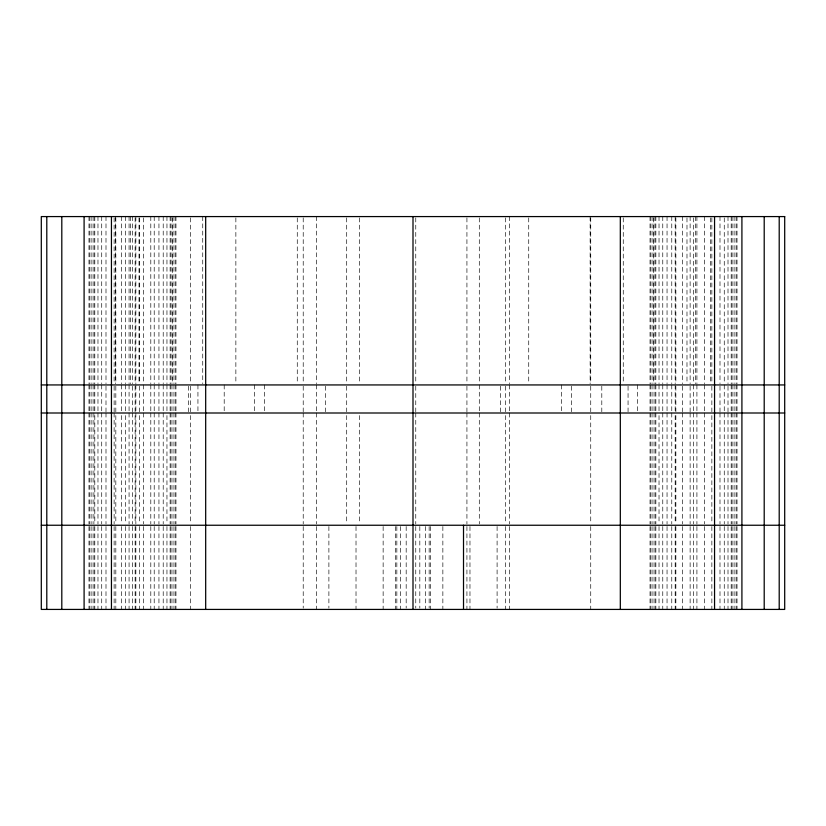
<?xml version="1.0" encoding="UTF-8"?>
<svg xmlns="http://www.w3.org/2000/svg" width="826" height="826" viewBox="0 0 826 826"><rect width="100%" height="100%" fill="white"/><g stroke="black" fill="none" stroke-linecap="round" stroke-linejoin="round"><path stroke-width="0.62" stroke-dasharray="4.13 3.1" d="M737.009 216.577L737.009 383.656M737.009 384.937L737.009 411.72M737.009 413L737.009 523.952M737.009 526.513L737.009 609.423M736.09 216.577L736.09 383.656M736.09 384.937L736.09 411.72M736.09 413L736.09 523.952M736.09 526.513L736.09 609.423M734.087 216.577L734.087 383.656M734.087 384.937L734.087 411.72M734.087 413L734.087 523.952M734.087 526.513L734.087 609.423M732.084 216.577L732.084 383.656M732.084 384.937L732.084 411.72M732.084 413L732.084 523.952M732.084 526.513L732.084 609.423M731.175 216.577L731.175 383.656M731.175 384.937L731.175 411.72M731.175 413L731.175 523.952M731.175 526.513L731.175 609.423M728.005 216.577L728.005 383.656M728.005 386.217L728.005 411.72M728.005 413L728.005 523.952M728.005 526.513L728.005 609.423M724.257 217.868L724.257 383.656M724.257 384.937L724.257 411.72M724.257 413L724.257 523.952M724.257 526.513L724.257 609.423M719.993 216.577L719.993 383.656M719.993 386.217L719.993 411.72M719.993 413L719.993 523.952M719.993 526.513L719.993 609.423M711.857 217.868L711.857 383.656M711.857 386.217L711.857 411.72M711.857 415.581L711.857 523.952M711.857 526.513L711.857 609.423M710.36 217.868L710.36 383.656M704.392 216.577L704.392 383.656M704.392 384.937L704.392 411.72M704.392 413L704.392 523.952M704.392 526.513L704.392 609.423M696.917 216.577L696.917 383.656M696.917 384.937L696.917 411.72M696.917 413L696.917 523.952M696.917 526.513L696.917 609.423M695.399 216.577L695.399 383.656M693.53 217.868L693.53 383.656M693.53 384.937L693.53 411.72M693.53 413L693.53 523.952M693.53 526.513L693.53 609.423M690.123 216.577L690.123 383.656M690.123 386.217L690.123 411.72M690.123 413L690.123 523.952M690.123 526.513L690.123 609.423M686.984 217.868L686.984 383.656M682.648 216.577L682.648 383.656M682.648 386.217L682.648 411.72M682.648 413L682.648 523.952M682.648 526.513L682.648 609.423M675.864 217.868L675.864 383.656M675.864 386.217L675.864 411.72M675.864 415.581L675.864 523.952M675.864 526.513L675.864 609.423M675.172 216.577L675.172 383.656M675.172 384.937L675.172 411.72M675.172 415.581L675.172 523.952M675.172 526.513L675.172 609.423M671.775 216.577L671.775 383.656M671.775 384.937L671.775 411.72M671.775 413L671.775 523.952M671.775 526.513L671.775 609.423M667.047 216.577L667.047 383.656M667.047 384.937L667.047 411.72M667.047 413L667.047 523.952M667.047 526.513L667.047 609.423M662.772 216.577L662.772 383.656M662.772 384.937L662.772 411.72M662.772 413L662.772 523.952M662.772 526.513L662.772 609.423M659.024 216.577L659.024 383.656M659.024 384.937L659.024 411.72M659.024 415.581L659.024 523.952M659.024 526.513L659.024 609.423M655.854 216.577L655.854 383.656M655.854 384.937L655.854 411.72M655.854 413L655.854 523.952M655.854 526.513L655.854 609.423M654.946 216.577L654.946 383.656M654.946 384.937L654.946 411.72M654.946 413L654.946 523.952M654.946 526.513L654.946 609.423M653.727 217.868L653.727 383.656M652.953 216.577L652.953 383.656M652.953 384.937L652.953 411.72M652.953 413L652.953 523.952M652.953 526.513L652.953 609.423M650.95 216.577L650.95 383.656M650.95 384.937L650.95 411.72M650.95 413L650.95 523.952M650.95 526.513L650.95 609.423M650.041 216.577L650.041 383.656M650.041 384.937L650.041 411.72M650.041 413L650.041 523.952M650.041 526.513L650.041 609.423M637.424 384.937L637.424 411.72M628.059 386.217L628.059 411.72M623.258 217.868L623.258 383.656M601.803 386.217L601.803 411.72M590.735 217.868L590.735 383.656M590.735 386.217L590.735 411.72M590.735 415.581L590.735 523.952M590.735 526.513L590.735 609.423M590.136 216.577L590.136 383.656M571.685 386.217L571.685 411.72M561.35 384.937L561.35 411.72M528.733 217.868L528.733 383.656M509.425 216.577L509.425 383.656M509.425 384.937L509.425 411.72M509.425 413L509.425 523.952M509.425 526.513L509.425 609.423M505.615 217.868L505.615 383.656M505.615 386.217L505.615 411.72M505.615 415.581L505.615 523.952M505.615 526.513L505.615 609.423M500.35 386.217L500.35 411.72M497.097 526.513L497.097 608.143M479.297 217.868L479.297 383.656M479.297 384.937L479.297 411.72M479.297 413L479.297 523.952M469.973 526.513L469.973 609.423M466.927 217.868L466.927 383.656M466.927 386.217L466.927 411.72M466.927 413L466.927 523.952M466.927 526.513L466.927 609.423M442.86 526.513L442.86 609.423M430.532 526.513L430.532 609.423M429.148 526.513L429.148 608.143M425.39 526.513L425.39 609.423M419.825 526.513L419.825 608.143M415.767 217.868L415.767 383.656M415.767 386.217L415.767 411.72M415.767 413L415.767 523.952M415.767 526.513L415.767 608.143M406.175 526.513L406.175 608.143M400.6 526.513L400.6 609.423M396.841 526.513L396.841 609.423M395.458 526.513L395.458 609.423M383.14 526.513L383.14 609.423M359.496 217.868L359.496 383.656M359.496 415.581L359.496 523.952M356.016 526.513L356.016 609.423M346.703 217.868L346.703 383.656M346.703 386.217L346.703 411.72M346.703 415.581L346.703 523.952M328.893 526.513L328.893 608.143M325.65 386.217L325.65 411.72M316.565 216.577L316.565 383.656M316.565 384.937L316.565 411.72M316.565 413L316.565 523.952M316.565 526.513L316.565 609.423M303.214 217.868L303.214 383.656M303.214 386.217L303.214 411.72M303.214 413L303.214 523.952M303.214 526.513L303.214 608.143M297.267 217.868L297.267 383.656M264.64 384.937L264.64 411.72M254.315 384.937L254.315 411.72M235.864 217.868L235.864 383.656M224.197 384.937L224.197 411.72M202.742 216.577L202.742 383.656M197.941 384.937L197.941 411.72M190.672 217.868L190.672 383.656M190.672 386.217L190.672 411.72M190.672 415.581L190.672 523.952M190.672 526.513L190.672 609.423M188.576 386.217L188.576 411.72M175.959 216.577L175.959 383.656M175.959 384.937L175.959 411.72M175.959 413L175.959 523.952M175.959 526.513L175.959 609.423M175.04 216.577L175.04 383.656M175.04 384.937L175.04 411.72M175.04 413L175.04 523.952M175.04 526.513L175.04 609.423M173.037 216.577L173.037 383.656M173.037 384.937L173.037 411.72M173.037 413L173.037 523.952M173.037 526.513L173.037 609.423M172.273 217.868L172.273 383.656M171.034 216.577L171.034 383.656M171.034 384.937L171.034 411.72M171.034 413L171.034 523.952M171.034 526.513L171.034 609.423M170.125 216.577L170.125 383.656M170.125 384.937L170.125 411.72M170.125 413L170.125 523.952M170.125 526.513L170.125 609.423M166.955 216.577L166.955 383.656M166.955 384.937L166.955 411.72M166.955 415.581L166.955 523.952M166.955 526.513L166.955 609.423M163.207 216.577L163.207 383.656M163.207 384.937L163.207 411.72M163.207 413L163.207 523.952M163.207 526.513L163.207 609.423M158.943 216.577L158.943 383.656M158.943 384.937L158.943 411.72M158.943 413L158.943 523.952M158.943 526.513L158.943 609.423M154.204 216.577L154.204 383.656M154.204 384.937L154.204 411.72M154.204 413L154.204 523.952M154.204 526.513L154.204 609.423M150.807 216.577L150.807 383.656M150.807 384.937L150.807 411.72M150.807 413L150.807 523.952M150.807 526.513L150.807 609.423M143.342 217.868L143.342 383.656M143.342 384.937L143.342 411.72M143.342 413L143.342 523.952M143.342 526.513L143.342 609.423M139.511 217.868L139.511 383.656M139.511 386.217L139.511 411.72M139.511 415.581L139.511 523.952M139.511 526.513L139.511 609.423M139.016 217.868L139.016 383.656M135.867 216.577L135.867 383.656M135.867 384.937L135.867 411.72M135.867 413L135.867 523.952M135.867 526.513L135.867 609.423M135.123 217.868L135.123 383.656M135.123 386.217L135.123 411.72M135.123 415.581L135.123 523.952M135.123 526.513L135.123 609.423M132.47 216.577L132.47 383.656M132.47 386.217L132.47 411.72M132.47 413L132.47 523.952M132.47 526.513L132.47 609.423M130.601 216.577L130.601 383.656M129.073 216.577L129.073 383.656M129.073 384.937L129.073 411.72M129.073 413L129.073 523.952M129.073 526.513L129.073 609.423M125.48 216.577L125.48 383.656M125.48 384.937L125.48 411.72M125.48 415.581L125.48 523.952M125.48 526.513L125.48 609.423M121.598 216.577L121.598 383.656M121.598 384.937L121.598 411.72M121.598 415.581L121.598 523.952M121.598 526.513L121.598 609.423M115.826 217.868L115.826 383.656M115.826 386.217L115.826 411.72M115.826 415.581L115.826 523.952M115.826 526.513L115.826 609.423M115.64 216.577L115.64 383.656M114.122 217.868L114.122 383.656M114.122 386.217L114.122 411.72M114.122 413L114.122 523.952M114.122 526.513L114.122 609.423M105.996 216.577L105.996 383.656M105.996 386.217L105.996 411.72M105.996 413L105.996 523.952M105.996 526.513L105.996 609.423M101.722 216.577L101.722 383.656M101.722 384.937L101.722 411.72M101.722 413L101.722 523.952M101.722 526.513L101.722 609.423M97.974 216.577L97.974 383.656M97.974 384.937L97.974 411.72M97.974 413L97.974 523.952M97.974 526.513L97.974 609.423M94.804 216.577L94.804 383.656M94.804 384.937L94.804 411.72M94.804 415.581L94.804 523.952M94.804 526.513L94.804 609.423M93.896 216.577L93.896 383.656M93.896 384.937L93.896 411.72M93.896 413L93.896 523.952M93.896 526.513L93.896 609.423M91.903 216.577L91.903 383.656M91.903 384.937L91.903 411.72M91.903 413L91.903 523.952M91.903 526.513L91.903 609.423M89.9 216.577L89.9 383.656M89.9 384.937L89.9 411.72M89.9 413L89.9 523.952M89.9 526.513L89.9 609.423M88.991 216.577L88.991 383.656M88.991 384.937L88.991 411.72M88.991 413L88.991 523.952M88.991 526.513L88.991 609.423"/><path stroke-width="1.24" d="M41.3 384.937L784.7 384.937M41.3 413L784.7 413M41.3 525.243L784.7 525.243M779.207 216.577L779.207 609.423M764.205 216.577L764.205 609.423M741.913 216.577L741.913 609.423M714.552 216.577L714.552 609.423M620.316 216.577L620.316 609.423M463.51 525.243L463.51 609.423M413 216.577L413 609.423M205.684 216.577L205.684 609.423M111.448 216.577L111.448 609.423M84.097 216.577L84.097 609.423M61.805 216.577L61.805 609.423M46.793 216.577L46.793 609.423M784.7 216.577L41.3 216.577L41.3 609.423L784.7 609.423L784.7 216.577"/></g></svg>
